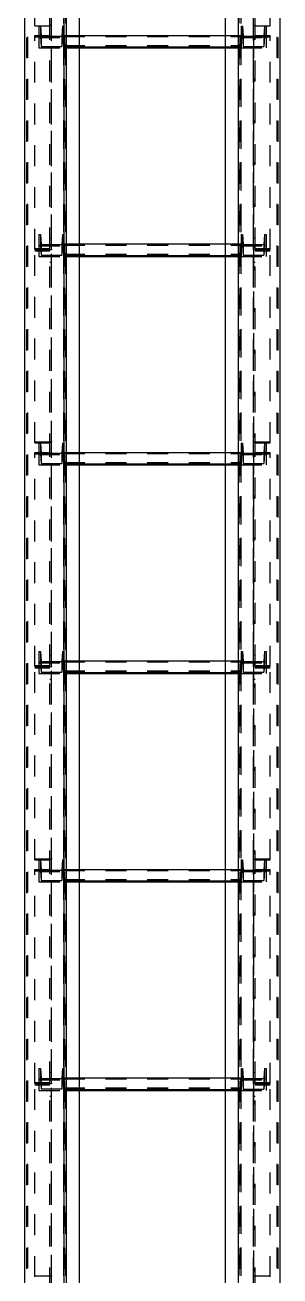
# Model space of a CAD drawing. Header units: millimetres. Extents: x 149919 to 150445, y 136651 to 136866.
# Drawn here: x 150403.13 to 150404.35, y 136782.57 to 136788.57 of the extents above; entities that cross this region are included whole.
import ezdxf

# ---------------------------------------------------------------- set-up
doc = ezdxf.new("R2010")
doc.units = ezdxf.units.MM
doc.header["$LTSCALE"] = 0.25
for name, pattern in [('XKITLINE00', [0]), ('XKITLINE02', [4, 2, -2]), ('XKITLINE03', [6, 3, -1, 1, -1])]:
    doc.linetypes.add(name, pattern=pattern)

# ---------------------------------------------------------------- blocks, each defined once
blk = doc.blocks.new('çatıı')
at = {"color": 1, "linetype": 'XKITLINE03'}
for p, q in [((26144.38, 12458.8), (26144.38, 14115.53)), ((26241.36, 12458.8), (26241.36, 14115.53)), ((26150.38, 14100.27), (26150.38, 12460.27)), ((26235.38, 12460.27), (26235.38, 14100.27)), ((26144.38, 13711.91), (26144.38, 13813.87)), ((26150.38, 13808.52), (26150.38, 13813.55)), ((26235.36, 13813.55), (26235.36, 13808.52)), ((26241.36, 13813.87), (26241.36, 13711.91)), ((26150.38, 13809.06), (26235.36, 13809.06)), ((26144.38, 13619.88), (26144.38, 13711.91)), ((26150.38, 13708.62), (26150.38, 13713.65)), ((26150.38, 13709.16), (26235.36, 13709.16)), ((26235.36, 13713.65), (26235.36, 13708.62)), ((26241.36, 13711.91), (26241.36, 13619.88)), ((26144.38, 13512.11), (26144.38, 13614.07)), ((26150.38, 13608.72), (26150.38, 13613.75)), ((26235.36, 13613.75), (26235.36, 13608.72)), ((26241.36, 13614.07), (26241.36, 13512.11)), ((26150.38, 13609.26), (26235.36, 13609.26)), ((26144.38, 13420.08), (26144.38, 13512.11)), ((26150.38, 13508.82), (26150.38, 13513.85)), ((26235.36, 13513.85), (26235.36, 13508.82)), ((26241.36, 13512.11), (26241.36, 13420.08)), ((26150.38, 13509.36), (26235.36, 13509.36)), ((26144.38, 13312.31), (26144.38, 13414.27)), ((26150.38, 13408.93), (26150.38, 13413.95)), ((26150.38, 13409.46), (26235.36, 13409.46)), ((26235.36, 13413.95), (26235.36, 13408.93)), ((26241.36, 13414.27), (26241.36, 13312.31)), ((26150.38, 13309.03), (26150.38, 13314.05)), ((26235.36, 13314.05), (26235.36, 13309.03)), ((26144.38, 13220.28), (26144.38, 13312.31)), ((26150.38, 13309.56), (26235.36, 13309.56)), ((26241.36, 13312.31), (26241.36, 13220.28))]:
    blk.add_line(p, q, dxfattribs=at)
at = {"color": 116, "linetype": 'XKITLINE02', "true_color": 0x136734}
for p, q in [((26132.53, 12463.6), (26132.53, 14106.58)), ((26133.06, 12463.8), (26133.07, 14107.01)), ((26150.3, 12463.8), (26150.3, 14107.01)), ((26150.83, 12463.6), (26150.83, 14106.58)), ((26234.91, 12463.6), (26234.91, 14106.58)), ((26235.44, 12463.8), (26235.45, 14107.01)), ((26252.68, 12463.8), (26252.68, 14107.01)), ((26253.21, 12463.6), (26253.21, 14106.58)), ((26150.38, 12460.27), (26150.38, 14101.17)), ((26151.23, 12460.34), (26151.23, 14101.11)), ((26227.88, 12461.13), (26227.88, 14101.13)), ((26234.53, 12460.34), (26234.53, 14101.11)), ((26235.38, 12460.27), (26235.38, 14101.17)), ((26234.06, 12522.4), (26234.06, 14082.64)), ((26131.68, 12480.78), (26131.68, 14062.46)), ((26157.88, 12461.17), (26157.88, 14056.32)), ((26150.38, 13990.28), (26150.38, 12460.27)), ((26151.23, 13990.28), (26151.23, 12460.34)), ((26136.38, 13819.07), (26136.38, 13911.71)), ((26143.58, 13813.61), (26143.58, 13911.1)), ((26144.38, 13813.61), (26144.38, 13911.71)), ((26241.36, 13813.61), (26241.36, 13911.71)), ((26242.16, 13813.61), (26242.16, 13911.1)), ((26249.36, 13819.07), (26249.36, 13911.71)), ((26136.38, 13819.07), (26143.58, 13819.07)), ((26138.38, 13819.04), (26138.38, 13814.02)), ((26138.38, 13819.04), (26139.06, 13819.04)), ((26138.38, 13819.04), (26138.38, 13813.55)), ((26139.06, 13819.04), (26139.06, 13814.02)), ((26139.06, 13819.04), (26139.44, 13814.25)), ((26143.58, 13712.46), (26143.58, 13819.42)), ((26143.58, 13819.42), (26144.38, 13819.42)), ((26144.38, 13711.91), (26144.38, 13819.42)), ((26149.7, 13819.04), (26149.32, 13814.25)), ((26149.7, 13819.04), (26149.7, 13814.02)), ((26149.7, 13819.04), (26150.38, 13819.04)), ((26150.38, 13819.04), (26150.38, 13814.02)), ((26150.38, 13819.04), (26150.38, 13813.55)), ((26235.36, 13819.04), (26235.36, 13813.55)), ((26235.36, 13819.04), (26236.04, 13819.04)), ((26235.36, 13819.04), (26235.36, 13814.02)), ((26236.04, 13819.04), (26236.42, 13814.25)), ((26236.04, 13819.04), (26236.04, 13814.02)), ((26241.36, 13711.91), (26241.36, 13819.42)), ((26241.36, 13819.42), (26242.16, 13819.42)), ((26242.16, 13712.46), (26242.16, 13819.42)), ((26242.16, 13819.07), (26249.36, 13819.07)), ((26246.68, 13819.04), (26246.3, 13814.25)), ((26246.68, 13819.04), (26247.36, 13819.04)), ((26246.68, 13819.04), (26246.68, 13814.02)), ((26247.36, 13819.04), (26247.36, 13813.55)), ((26247.36, 13819.04), (26247.36, 13814.02)), ((26136.38, 13711.91), (26136.38, 13814.43)), ((26136.38, 13814.43), (26143.58, 13814.43)), ((26136.38, 13813.87), (26144.38, 13813.87)), ((26138.38, 13814.02), (26139.06, 13814.02)), ((26138.38, 13814.02), (26138.38, 13808.52)), ((26138.38, 13813.55), (26138.38, 13808.52)), ((26138.38, 13813.55), (26150.38, 13813.55)), ((26139.06, 13814.02), (26139.44, 13809.22)), ((26139.44, 13814.25), (26139.44, 13809.22)), ((26139.44, 13814.25), (26149.32, 13814.25)), ((26143.58, 13813.61), (26144.38, 13813.61)), ((26149.32, 13814.25), (26149.32, 13809.22)), ((26149.7, 13814.02), (26149.32, 13809.22)), ((26149.7, 13814.02), (26150.38, 13814.02)), ((26150.38, 13808.52), (26150.38, 13814.56)), ((26150.38, 13814.56), (26157.88, 13814.56)), ((26150.38, 13814.53), (26235.36, 13814.53)), ((26150.38, 13814.05), (26235.36, 13814.05)), ((26150.38, 13814.02), (26235.36, 13814.02)), ((26150.38, 13814.02), (26150.38, 13808.52)), ((26150.38, 13813.55), (26150.38, 13808.52)), ((26227.88, 13814.56), (26235.36, 13814.56)), ((26235.36, 13808.52), (26235.36, 13814.56)), ((26235.36, 13814.02), (26235.36, 13808.52)), ((26235.36, 13814.02), (26236.04, 13814.02)), ((26235.36, 13813.55), (26247.36, 13813.55)), ((26235.36, 13813.55), (26235.36, 13808.52)), ((26236.04, 13814.02), (26236.42, 13809.22)), ((26236.42, 13814.25), (26246.3, 13814.25)), ((26236.42, 13814.25), (26236.42, 13809.22)), ((26241.36, 13813.87), (26249.36, 13813.87)), ((26241.36, 13813.61), (26242.16, 13813.61)), ((26242.16, 13814.43), (26249.36, 13814.43)), ((26246.3, 13814.25), (26246.3, 13809.22)), ((26246.68, 13814.02), (26246.3, 13809.22)), ((26246.68, 13814.02), (26247.36, 13814.02)), ((26247.36, 13814.02), (26247.36, 13808.52)), ((26247.36, 13813.55), (26247.36, 13808.52)), ((26249.36, 13711.91), (26249.36, 13814.43)), ((26138.38, 13808.52), (26150.38, 13808.52)), ((26139.44, 13809.22), (26149.32, 13809.22)), ((26150.38, 13809.71), (26235.36, 13809.71)), ((26150.38, 13809.27), (26235.36, 13809.27)), ((26150.38, 13809.06), (26157.88, 13809.06)), ((26150.38, 13808.52), (26157.88, 13808.52)), ((26227.88, 13809.06), (26235.36, 13809.06)), ((26227.88, 13808.52), (26235.36, 13808.52)), ((26235.36, 13808.52), (26247.36, 13808.52)), ((26236.42, 13809.22), (26246.3, 13809.22)), ((26138.38, 13719.14), (26138.38, 13714.12)), ((26138.38, 13719.14), (26139.06, 13719.14)), ((26138.38, 13719.14), (26138.38, 13713.65)), ((26139.06, 13719.14), (26139.06, 13714.12)), ((26139.06, 13719.14), (26139.44, 13714.35)), ((26139.44, 13714.35), (26139.44, 13709.32)), ((26139.44, 13714.35), (26149.32, 13714.35)), ((26143.58, 13717.46), (26144.38, 13717.46)), ((26149.7, 13719.14), (26149.32, 13714.35)), ((26149.32, 13714.35), (26149.32, 13709.32)), ((26149.7, 13719.14), (26149.7, 13714.12)), ((26149.7, 13719.14), (26150.38, 13719.14)), ((26150.38, 13719.14), (26150.38, 13714.12)), ((26150.38, 13719.14), (26150.38, 13713.65)), ((26150.38, 13708.62), (26150.38, 13714.66)), ((26150.38, 13714.66), (26157.88, 13714.66)), ((26150.38, 13714.63), (26235.36, 13714.63)), ((26227.88, 13714.66), (26235.36, 13714.66)), ((26235.36, 13719.14), (26235.36, 13713.65)), ((26235.36, 13719.14), (26236.04, 13719.14)), ((26235.36, 13719.14), (26235.36, 13714.12)), ((26235.36, 13708.62), (26235.36, 13714.66)), ((26236.04, 13719.14), (26236.42, 13714.35)), ((26236.04, 13719.14), (26236.04, 13714.12)), ((26236.42, 13714.35), (26246.3, 13714.35)), ((26236.42, 13714.35), (26236.42, 13709.32)), ((26241.36, 13717.46), (26242.16, 13717.46)), ((26246.68, 13719.14), (26246.3, 13714.35)), ((26246.3, 13714.35), (26246.3, 13709.32)), ((26246.68, 13719.14), (26247.36, 13719.14)), ((26246.68, 13719.14), (26246.68, 13714.12)), ((26247.36, 13719.14), (26247.36, 13713.65)), ((26247.36, 13719.14), (26247.36, 13714.12)), ((26136.38, 13712.46), (26143.58, 13712.46)), ((26136.38, 13619.27), (26136.38, 13711.91)), ((26136.38, 13711.91), (26144.38, 13711.91)), ((26136.38, 13711.91), (26144.38, 13711.91)), ((26136.38, 13711.3), (26143.58, 13711.3)), ((26138.38, 13714.12), (26139.06, 13714.12)), ((26138.38, 13714.12), (26138.38, 13708.62)), ((26138.38, 13713.65), (26138.38, 13708.62)), ((26138.38, 13713.65), (26150.38, 13713.65)), ((26138.38, 13708.62), (26150.38, 13708.62)), ((26139.06, 13714.12), (26139.44, 13709.32)), ((26139.44, 13709.32), (26149.32, 13709.32)), ((26143.58, 13613.82), (26143.58, 13711.3)), ((26144.38, 13613.82), (26144.38, 13711.91)), ((26149.7, 13714.12), (26149.32, 13709.32)), ((26149.7, 13714.12), (26150.38, 13714.12)), ((26150.38, 13714.15), (26235.36, 13714.15)), ((26150.38, 13714.12), (26235.36, 13714.12)), ((26150.38, 13714.12), (26150.38, 13708.62)), ((26150.38, 13713.65), (26150.38, 13708.62)), ((26150.38, 13709.81), (26235.36, 13709.81)), ((26150.38, 13709.37), (26235.36, 13709.37)), ((26150.38, 13709.16), (26157.88, 13709.16)), ((26150.38, 13708.62), (26157.88, 13708.62)), ((26227.88, 13709.16), (26235.36, 13709.16)), ((26227.88, 13708.62), (26235.36, 13708.62)), ((26235.36, 13714.12), (26235.36, 13708.62)), ((26235.36, 13714.12), (26236.04, 13714.12)), ((26235.36, 13713.65), (26247.36, 13713.65)), ((26235.36, 13713.65), (26235.36, 13708.62)), ((26235.36, 13708.62), (26247.36, 13708.62)), ((26236.04, 13714.12), (26236.42, 13709.32)), ((26236.42, 13709.32), (26246.3, 13709.32)), ((26241.36, 13613.82), (26241.36, 13711.91)), ((26241.36, 13711.91), (26249.36, 13711.91)), ((26241.36, 13711.91), (26249.36, 13711.91)), ((26242.16, 13712.46), (26249.36, 13712.46)), ((26242.16, 13613.82), (26242.16, 13711.3)), ((26242.16, 13711.3), (26249.36, 13711.3)), ((26246.68, 13714.12), (26246.3, 13709.32)), ((26246.68, 13714.12), (26247.36, 13714.12)), ((26247.36, 13714.12), (26247.36, 13708.62)), ((26247.36, 13713.65), (26247.36, 13708.62)), ((26249.36, 13619.27), (26249.36, 13711.91)), ((26143.58, 13705.84), (26144.38, 13705.84)), ((26241.36, 13705.84), (26242.16, 13705.84)), ((26136.38, 13619.88), (26144.38, 13619.88)), ((26136.38, 13619.27), (26143.58, 13619.27)), ((26138.38, 13619.24), (26138.38, 13614.22)), ((26138.38, 13619.24), (26139.06, 13619.24)), ((26138.38, 13619.24), (26138.38, 13613.75)), ((26139.06, 13619.24), (26139.06, 13614.22)), ((26139.06, 13619.24), (26139.44, 13614.45)), ((26143.58, 13512.67), (26143.58, 13619.62)), ((26143.58, 13619.62), (26144.38, 13619.62)), ((26144.38, 13512.11), (26144.38, 13619.62)), ((26149.7, 13619.24), (26149.32, 13614.45)), ((26149.7, 13619.24), (26149.7, 13614.22)), ((26149.7, 13619.24), (26150.38, 13619.24)), ((26150.38, 13619.24), (26150.38, 13614.22)), ((26150.38, 13619.24), (26150.38, 13613.75)), ((26235.36, 13619.24), (26235.36, 13613.75)), ((26235.36, 13619.24), (26236.04, 13619.24)), ((26235.36, 13619.24), (26235.36, 13614.22)), ((26236.04, 13619.24), (26236.42, 13614.45)), ((26236.04, 13619.24), (26236.04, 13614.22)), ((26241.36, 13619.88), (26249.36, 13619.88)), ((26241.36, 13512.11), (26241.36, 13619.62)), ((26241.36, 13619.62), (26242.16, 13619.62)), ((26242.16, 13512.67), (26242.16, 13619.62)), ((26242.16, 13619.27), (26249.36, 13619.27)), ((26246.68, 13619.24), (26246.3, 13614.45)), ((26246.68, 13619.24), (26247.36, 13619.24)), ((26246.68, 13619.24), (26246.68, 13614.22)), ((26247.36, 13619.24), (26247.36, 13613.75)), ((26247.36, 13619.24), (26247.36, 13614.22)), ((26136.38, 13512.11), (26136.38, 13614.63)), ((26136.38, 13614.63), (26143.58, 13614.63)), ((26136.38, 13614.07), (26144.38, 13614.07)), ((26138.38, 13614.22), (26139.06, 13614.22)), ((26138.38, 13614.22), (26138.38, 13608.72)), ((26138.38, 13613.75), (26138.38, 13608.72)), ((26138.38, 13613.75), (26150.38, 13613.75)), ((26139.06, 13614.22), (26139.44, 13609.42)), ((26139.44, 13614.45), (26139.44, 13609.42)), ((26139.44, 13614.45), (26149.32, 13614.45)), ((26143.58, 13613.82), (26144.38, 13613.82)), ((26149.32, 13614.45), (26149.32, 13609.42)), ((26149.7, 13614.22), (26149.32, 13609.42)), ((26149.7, 13614.22), (26150.38, 13614.22)), ((26150.38, 13608.72), (26150.38, 13614.76)), ((26150.38, 13614.76), (26157.88, 13614.76)), ((26150.38, 13614.73), (26235.36, 13614.73)), ((26150.38, 13614.25), (26235.36, 13614.25)), ((26150.38, 13614.22), (26235.36, 13614.22)), ((26150.38, 13614.22), (26150.38, 13608.72)), ((26150.38, 13613.75), (26150.38, 13608.72)), ((26227.88, 13614.76), (26235.36, 13614.76)), ((26235.36, 13608.72), (26235.36, 13614.76)), ((26235.36, 13614.22), (26235.36, 13608.72)), ((26235.36, 13614.22), (26236.04, 13614.22)), ((26235.36, 13613.75), (26247.36, 13613.75)), ((26235.36, 13613.75), (26235.36, 13608.72)), ((26236.04, 13614.22), (26236.42, 13609.42)), ((26236.42, 13614.45), (26246.3, 13614.45)), ((26236.42, 13614.45), (26236.42, 13609.42)), ((26241.36, 13614.07), (26249.36, 13614.07)), ((26241.36, 13613.82), (26242.16, 13613.82)), ((26242.16, 13614.63), (26249.36, 13614.63)), ((26246.3, 13614.45), (26246.3, 13609.42)), ((26246.68, 13614.22), (26246.3, 13609.42)), ((26246.68, 13614.22), (26247.36, 13614.22)), ((26247.36, 13614.22), (26247.36, 13608.72)), ((26247.36, 13613.75), (26247.36, 13608.72)), ((26249.36, 13512.11), (26249.36, 13614.63)), ((26138.38, 13608.72), (26150.38, 13608.72)), ((26139.44, 13609.42), (26149.32, 13609.42)), ((26150.38, 13609.91), (26235.36, 13609.91)), ((26150.38, 13609.47), (26235.36, 13609.47)), ((26150.38, 13609.26), (26157.88, 13609.26)), ((26150.38, 13608.72), (26157.88, 13608.72)), ((26227.88, 13609.26), (26235.36, 13609.26)), ((26227.88, 13608.72), (26235.36, 13608.72)), ((26235.36, 13608.72), (26247.36, 13608.72)), ((26236.42, 13609.42), (26246.3, 13609.42)), ((26138.38, 13519.35), (26138.38, 13514.32)), ((26138.38, 13519.35), (26139.06, 13519.35)), ((26138.38, 13519.35), (26138.38, 13513.85)), ((26139.06, 13519.35), (26139.06, 13514.32)), ((26139.06, 13519.35), (26139.44, 13514.55)), ((26143.58, 13517.66), (26144.38, 13517.66)), ((26149.7, 13519.35), (26149.32, 13514.55)), ((26149.7, 13519.35), (26149.7, 13514.32)), ((26149.7, 13519.35), (26150.38, 13519.35)), ((26150.38, 13519.35), (26150.38, 13514.32)), ((26150.38, 13519.35), (26150.38, 13513.85)), ((26235.36, 13519.34), (26235.36, 13513.85)), ((26235.36, 13519.34), (26236.04, 13519.34)), ((26235.36, 13519.34), (26235.36, 13514.32)), ((26236.04, 13519.34), (26236.42, 13514.55)), ((26236.04, 13519.34), (26236.04, 13514.32)), ((26241.36, 13517.66), (26242.16, 13517.66)), ((26246.68, 13519.34), (26246.3, 13514.55)), ((26246.68, 13519.34), (26247.36, 13519.34)), ((26246.68, 13519.34), (26246.68, 13514.32)), ((26247.36, 13519.34), (26247.36, 13513.85)), ((26247.36, 13519.34), (26247.36, 13514.32)), ((26136.38, 13512.67), (26143.58, 13512.67)), ((26136.38, 13419.47), (26136.38, 13512.11)), ((26136.38, 13512.11), (26144.38, 13512.11)), ((26136.38, 13512.11), (26144.38, 13512.11)), ((26136.38, 13511.5), (26143.58, 13511.5)), ((26138.38, 13514.32), (26139.06, 13514.32)), ((26138.38, 13514.32), (26138.38, 13508.82)), ((26138.38, 13513.85), (26138.38, 13508.82)), ((26138.38, 13513.85), (26150.38, 13513.85)), ((26139.06, 13514.32), (26139.44, 13509.52)), ((26139.44, 13514.55), (26139.44, 13509.52)), ((26139.44, 13514.55), (26149.32, 13514.55)), ((26143.58, 13414.02), (26143.58, 13511.5)), ((26144.38, 13414.02), (26144.38, 13512.11)), ((26149.32, 13514.55), (26149.32, 13509.52)), ((26149.7, 13514.32), (26149.32, 13509.52)), ((26149.7, 13514.32), (26150.38, 13514.32)), ((26150.38, 13508.82), (26150.38, 13514.86)), ((26150.38, 13514.86), (26157.88, 13514.86)), ((26150.38, 13514.83), (26235.36, 13514.83)), ((26150.38, 13514.35), (26235.36, 13514.35)), ((26150.38, 13514.32), (26235.36, 13514.32)), ((26150.38, 13514.32), (26150.38, 13508.82)), ((26150.38, 13513.85), (26150.38, 13508.82)), ((26227.88, 13514.86), (26235.36, 13514.86)), ((26235.36, 13508.82), (26235.36, 13514.86)), ((26235.36, 13514.32), (26235.36, 13508.82)), ((26235.36, 13514.32), (26236.04, 13514.32)), ((26235.36, 13513.85), (26247.36, 13513.85)), ((26235.36, 13513.85), (26235.36, 13508.82)), ((26236.04, 13514.32), (26236.42, 13509.52)), ((26236.42, 13514.55), (26246.3, 13514.55)), ((26236.42, 13514.55), (26236.42, 13509.52)), ((26241.36, 13414.02), (26241.36, 13512.11)), ((26241.36, 13512.11), (26249.36, 13512.11)), ((26241.36, 13512.11), (26249.36, 13512.11)), ((26242.16, 13512.67), (26249.36, 13512.67)), ((26242.16, 13414.02), (26242.16, 13511.5)), ((26242.16, 13511.5), (26249.36, 13511.5)), ((26246.3, 13514.55), (26246.3, 13509.52)), ((26246.68, 13514.32), (26246.3, 13509.52)), ((26246.68, 13514.32), (26247.36, 13514.32)), ((26247.36, 13514.32), (26247.36, 13508.82)), ((26247.36, 13513.85), (26247.36, 13508.82)), ((26249.36, 13419.47), (26249.36, 13512.11)), ((26138.38, 13508.82), (26150.38, 13508.82)), ((26139.44, 13509.52), (26149.32, 13509.52)), ((26143.58, 13506.05), (26144.38, 13506.05)), ((26150.38, 13510.01), (26235.36, 13510.01)), ((26150.38, 13509.57), (26235.36, 13509.57)), ((26150.38, 13509.36), (26157.88, 13509.36)), ((26150.38, 13508.82), (26157.88, 13508.82)), ((26227.88, 13509.36), (26235.36, 13509.36)), ((26227.88, 13508.82), (26235.36, 13508.82)), ((26235.36, 13508.82), (26247.36, 13508.82)), ((26236.42, 13509.52), (26246.3, 13509.52)), ((26241.36, 13506.05), (26242.16, 13506.05)), ((26136.38, 13420.08), (26144.38, 13420.08)), ((26136.38, 13419.47), (26143.58, 13419.47)), ((26136.38, 13312.31), (26136.38, 13414.83)), ((26136.38, 13414.83), (26143.58, 13414.83)), ((26138.38, 13419.45), (26138.38, 13414.42)), ((26138.38, 13419.45), (26139.06, 13419.45)), ((26138.38, 13419.45), (26138.38, 13413.95)), ((26139.06, 13419.45), (26139.06, 13414.42)), ((26139.06, 13419.45), (26139.44, 13414.65)), ((26139.44, 13414.65), (26139.44, 13409.62)), ((26139.44, 13414.65), (26149.32, 13414.65)), ((26143.58, 13312.87), (26143.58, 13419.83)), ((26143.58, 13419.83), (26144.38, 13419.83)), ((26144.38, 13312.31), (26144.38, 13419.83)), ((26149.7, 13419.45), (26149.32, 13414.65)), ((26149.32, 13414.65), (26149.32, 13409.62)), ((26149.7, 13419.45), (26149.7, 13414.42)), ((26149.7, 13419.45), (26150.38, 13419.45)), ((26150.38, 13419.45), (26150.38, 13414.42)), ((26150.38, 13419.45), (26150.38, 13413.95)), ((26150.38, 13408.93), (26150.38, 13414.96)), ((26150.38, 13414.96), (26157.88, 13414.96)), ((26150.38, 13414.93), (26235.36, 13414.93)), ((26227.88, 13414.96), (26235.36, 13414.96)), ((26235.36, 13419.45), (26235.36, 13413.95)), ((26235.36, 13419.45), (26236.04, 13419.45)), ((26235.36, 13419.45), (26235.36, 13414.42)), ((26235.36, 13408.93), (26235.36, 13414.96)), ((26236.04, 13419.45), (26236.42, 13414.65)), ((26236.04, 13419.45), (26236.04, 13414.42)), ((26236.42, 13414.65), (26246.3, 13414.65)), ((26236.42, 13414.65), (26236.42, 13409.62)), ((26241.36, 13420.08), (26249.36, 13420.08)), ((26241.36, 13312.31), (26241.36, 13419.83)), ((26241.36, 13419.83), (26242.16, 13419.83)), ((26242.16, 13312.87), (26242.16, 13419.83)), ((26242.16, 13419.47), (26249.36, 13419.47)), ((26242.16, 13414.83), (26249.36, 13414.83)), ((26246.68, 13419.45), (26246.3, 13414.65)), ((26246.3, 13414.65), (26246.3, 13409.62)), ((26246.68, 13419.45), (26247.36, 13419.45)), ((26246.68, 13419.45), (26246.68, 13414.42)), ((26247.36, 13419.45), (26247.36, 13413.95)), ((26247.36, 13419.45), (26247.36, 13414.42)), ((26249.36, 13312.31), (26249.36, 13414.83)), ((26136.38, 13414.27), (26144.38, 13414.27)), ((26138.38, 13414.42), (26139.06, 13414.42)), ((26138.38, 13414.42), (26138.38, 13408.93)), ((26138.38, 13413.95), (26138.38, 13408.93)), ((26138.38, 13413.95), (26150.38, 13413.95)), ((26138.38, 13408.93), (26150.38, 13408.93)), ((26139.06, 13414.42), (26139.44, 13409.62)), ((26139.44, 13409.62), (26149.32, 13409.62)), ((26143.58, 13414.02), (26144.38, 13414.02)), ((26149.7, 13414.42), (26149.32, 13409.62)), ((26149.7, 13414.42), (26150.38, 13414.42)), ((26150.38, 13414.45), (26235.36, 13414.45)), ((26150.38, 13414.42), (26235.36, 13414.42)), ((26150.38, 13414.42), (26150.38, 13408.93)), ((26150.38, 13413.95), (26150.38, 13408.93)), ((26150.38, 13410.12), (26235.36, 13410.12)), ((26150.38, 13409.67), (26235.36, 13409.67)), ((26150.38, 13409.46), (26157.88, 13409.46)), ((26150.38, 13408.93), (26157.88, 13408.93)), ((26227.88, 13409.46), (26235.36, 13409.46)), ((26227.88, 13408.93), (26235.36, 13408.93)), ((26235.36, 13414.42), (26235.36, 13408.93)), ((26235.36, 13414.42), (26236.04, 13414.42)), ((26235.36, 13413.95), (26247.36, 13413.95)), ((26235.36, 13413.95), (26235.36, 13408.93)), ((26235.36, 13408.93), (26247.36, 13408.93)), ((26236.04, 13414.42), (26236.42, 13409.62)), ((26236.42, 13409.62), (26246.3, 13409.62)), ((26241.36, 13414.27), (26249.36, 13414.27)), ((26241.36, 13414.02), (26242.16, 13414.02)), ((26246.68, 13414.42), (26246.3, 13409.62)), ((26246.68, 13414.42), (26247.36, 13414.42)), ((26247.36, 13414.42), (26247.36, 13408.93)), ((26247.36, 13413.95), (26247.36, 13408.93)), ((26138.38, 13319.55), (26138.38, 13314.52)), ((26138.38, 13319.55), (26139.06, 13319.55)), ((26138.38, 13319.55), (26138.38, 13314.05)), ((26139.06, 13319.55), (26139.06, 13314.52)), ((26139.06, 13319.55), (26139.44, 13314.75)), ((26149.7, 13319.55), (26149.32, 13314.75)), ((26149.7, 13319.55), (26149.7, 13314.52)), ((26149.7, 13319.55), (26150.38, 13319.55)), ((26150.38, 13319.55), (26150.38, 13314.52)), ((26150.38, 13319.55), (26150.38, 13314.05)), ((26235.36, 13319.55), (26235.36, 13314.05)), ((26235.36, 13319.55), (26236.04, 13319.55)), ((26235.36, 13319.55), (26235.36, 13314.52)), ((26236.04, 13319.55), (26236.42, 13314.75)), ((26236.04, 13319.55), (26236.04, 13314.52)), ((26246.68, 13319.55), (26246.3, 13314.75)), ((26246.68, 13319.55), (26247.36, 13319.55)), ((26246.68, 13319.55), (26246.68, 13314.52)), ((26247.36, 13319.55), (26247.36, 13314.05)), ((26247.36, 13319.55), (26247.36, 13314.52)), ((26136.38, 13312.87), (26143.58, 13312.87)), ((26138.38, 13314.52), (26139.06, 13314.52)), ((26138.38, 13314.52), (26138.38, 13309.03)), ((26138.38, 13314.05), (26138.38, 13309.03)), ((26138.38, 13314.05), (26150.38, 13314.05)), ((26139.06, 13314.52), (26139.44, 13309.73)), ((26139.44, 13314.75), (26139.44, 13309.73)), ((26139.44, 13314.75), (26149.32, 13314.75)), ((26143.58, 13317.86), (26144.38, 13317.86)), ((26149.32, 13314.75), (26149.32, 13309.73)), ((26149.7, 13314.52), (26149.32, 13309.73)), ((26149.7, 13314.52), (26150.38, 13314.52)), ((26150.38, 13309.03), (26150.38, 13315.06)), ((26150.38, 13315.06), (26157.88, 13315.06)), ((26150.38, 13315.03), (26235.36, 13315.03)), ((26150.38, 13314.55), (26235.36, 13314.55)), ((26150.38, 13314.52), (26235.36, 13314.52)), ((26150.38, 13314.52), (26150.38, 13309.03)), ((26150.38, 13314.05), (26150.38, 13309.03)), ((26227.88, 13315.06), (26235.36, 13315.06)), ((26235.36, 13309.03), (26235.36, 13315.06)), ((26235.36, 13314.52), (26235.36, 13309.03)), ((26235.36, 13314.52), (26236.04, 13314.52)), ((26235.36, 13314.05), (26247.36, 13314.05)), ((26235.36, 13314.05), (26235.36, 13309.03)), ((26236.04, 13314.52), (26236.42, 13309.72)), ((26236.42, 13314.75), (26246.3, 13314.75)), ((26236.42, 13314.75), (26236.42, 13309.72)), ((26241.36, 13317.86), (26242.16, 13317.86)), ((26242.16, 13312.87), (26249.36, 13312.87)), ((26246.3, 13314.75), (26246.3, 13309.72)), ((26246.68, 13314.52), (26246.3, 13309.72)), ((26246.68, 13314.52), (26247.36, 13314.52)), ((26247.36, 13314.52), (26247.36, 13309.03)), ((26247.36, 13314.05), (26247.36, 13309.03)), ((26136.38, 13312.31), (26144.38, 13312.31)), ((26136.38, 13219.68), (26136.38, 13312.31)), ((26136.38, 13312.31), (26144.38, 13312.31)), ((26136.38, 13311.7), (26143.58, 13311.7)), ((26138.38, 13309.03), (26150.38, 13309.03)), ((26139.44, 13309.73), (26149.32, 13309.73)), ((26143.58, 13214.22), (26143.58, 13311.7)), ((26144.38, 13214.22), (26144.38, 13312.31)), ((26150.38, 13310.22), (26235.36, 13310.22)), ((26150.38, 13309.77), (26235.36, 13309.77)), ((26150.38, 13309.56), (26157.88, 13309.56)), ((26150.38, 13309.03), (26157.88, 13309.03)), ((26227.88, 13309.56), (26235.36, 13309.56)), ((26227.88, 13309.03), (26235.36, 13309.03)), ((26235.36, 13309.03), (26247.36, 13309.03)), ((26236.42, 13309.72), (26246.3, 13309.72)), ((26241.36, 13214.22), (26241.36, 13312.31)), ((26241.36, 13312.31), (26249.36, 13312.31)), ((26241.36, 13312.31), (26249.36, 13312.31)), ((26242.16, 13214.22), (26242.16, 13311.7)), ((26242.16, 13311.7), (26249.36, 13311.7)), ((26249.36, 13219.68), (26249.36, 13312.31)), ((26143.58, 13306.25), (26144.38, 13306.25)), ((26241.36, 13306.25), (26242.16, 13306.25)), ((26136.38, 13220.28), (26144.38, 13220.28)), ((26241.36, 13220.28), (26249.36, 13220.28))]:
    blk.add_line(p, q, dxfattribs=at)
at = {"color": 7, "linetype": 'XKITLINE00'}
for p, q in [((26131.68, 12570.57), (26131.68, 13989.97)), ((26151.68, 12570.57), (26151.68, 13989.97)), ((26157.88, 12570.57), (26157.88, 13989.97)), ((26227.88, 12570.57), (26227.88, 13989.97)), ((26234.06, 12570.57), (26234.06, 13989.97)), ((26254.06, 12570.57), (26254.06, 13989.97)), ((26157.88, 13814.56), (26227.88, 13814.56)), ((26157.88, 13809.06), (26227.88, 13809.06)), ((26157.88, 13808.52), (26227.88, 13808.52)), ((26157.88, 13714.66), (26227.88, 13714.66)), ((26157.88, 13709.16), (26227.88, 13709.16)), ((26157.88, 13708.62), (26227.88, 13708.62)), ((26157.88, 13614.76), (26227.88, 13614.76)), ((26157.88, 13609.26), (26227.88, 13609.26)), ((26157.88, 13608.72), (26227.88, 13608.72)), ((26157.88, 13514.86), (26227.88, 13514.86)), ((26157.88, 13509.36), (26227.88, 13509.36)), ((26157.88, 13508.82), (26227.88, 13508.82)), ((26157.88, 13414.96), (26227.88, 13414.96)), ((26157.88, 13409.46), (26227.88, 13409.46)), ((26157.88, 13408.93), (26227.88, 13408.93)), ((26157.88, 13315.06), (26227.88, 13315.06)), ((26157.88, 13309.56), (26227.88, 13309.56)), ((26157.88, 13309.03), (26227.88, 13309.03))]:
    blk.add_line(p, q, dxfattribs=at)
at = {"color": 1, "linetype": 'XKITLINE00'}
for centre in [(26144.38, 13813.87), (26150.38, 13813.55), (26235.36, 13813.55), (26241.36, 13813.87), (26150.38, 13809.06), (26150.38, 13808.52), (26235.36, 13809.06), (26235.36, 13808.52), (26144.38, 13711.91), (26144.38, 13711.91), (26150.38, 13713.65), (26150.38, 13709.16), (26150.38, 13708.62), (26235.36, 13713.65), (26235.36, 13709.16), (26235.36, 13708.62), (26241.36, 13711.91), (26241.36, 13711.91), (26144.38, 13619.88), (26241.36, 13619.88), (26144.38, 13614.07), (26150.38, 13613.75), (26235.36, 13613.75), (26241.36, 13614.07), (26150.38, 13609.26), (26150.38, 13608.72), (26235.36, 13609.26), (26235.36, 13608.72), (26144.38, 13512.11), (26144.38, 13512.11), (26150.38, 13513.85), (26235.36, 13513.85), (26241.36, 13512.11), (26241.36, 13512.11), (26150.38, 13509.36), (26150.38, 13508.82), (26235.36, 13509.36), (26235.36, 13508.82), (26144.38, 13420.08), (26241.36, 13420.08), (26144.38, 13414.27), (26150.38, 13413.95), (26150.38, 13409.46), (26150.38, 13408.93), (26235.36, 13413.95), (26235.36, 13409.46), (26235.36, 13408.93), (26241.36, 13414.27), (26150.38, 13314.05), (26235.36, 13314.05), (26144.38, 13312.31), (26144.38, 13312.31), (26150.38, 13309.56), (26150.38, 13309.03), (26235.36, 13309.56), (26235.36, 13309.03), (26241.36, 13312.31), (26241.36, 13312.31), (26144.38, 13220.28), (26241.36, 13220.28)]:
    blk.add_circle(centre, 0.05, dxfattribs=at)

msp = doc.modelspace()

# ---------------------------------------------------------------- block references
at = {"xscale": 0.009999943142843078, "yscale": 0.009999943142843078, "zscale": 0.009999943142843078}
msp.add_blockref('çatıı', (150141.8141, 136650.3731), dxfattribs=at)

doc.saveas('drawing.dxf')
